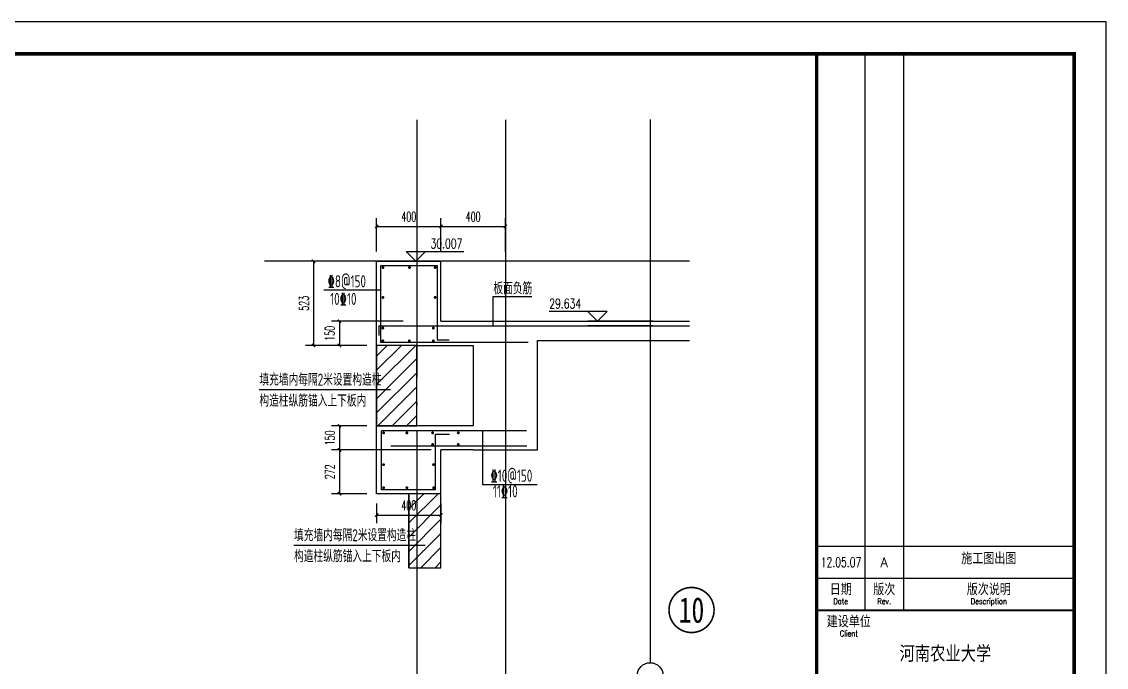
# Model space of a CAD drawing. Extents: x 0 to 125661, y -104936 to 8656.
# Drawn here: x 33812 to 40551, y -4013 to 0 of the extents above; entities that cross this region are included whole.
import ezdxf
from ezdxf.enums import TextEntityAlignment as Align

# ---------------------------------------------------------------- set-up
doc = ezdxf.new("R2010")
doc.units = 0
doc.header["$LTSCALE"] = 800
doc.header["$MEASUREMENT"] = 0
doc.linetypes.add('DOTE', pattern=[2.42, 2, -0.2, 0.02, -0.2])
doc.layers.get('0').update_dxf_attribs({"linetype": 'CONTINUOUS'})
doc.layers.get('Defpoints').update_dxf_attribs({"color": 1, "linetype": 'CONTINUOUS'})
for name, color, linetype in [('3-ban', 84, 'CONTINUOUS'), ('AXIS', 3, 'CONTINUOUS'), ('AXIS_TEXT', 7, 'CONTINUOUS'), ('DIM_ELEV', 3, 'CONTINUOUS'), ('DIM_IDEN', 3, 'CONTINUOUS'), ('DOTE', 28, 'CONTINUOUS'), ('PUB_HATCH', 8, 'CONTINUOUS'), ('PUB_TEXT', 7, 'CONTINUOUS'), ('R', 1, 'CONTINUOUS'), ('WALL', 50, 'CONTINUOUS'), ('图框', 107, 'CONTINUOUS')]:
    doc.layers.add(name, color=color, linetype=linetype)
doc.styles.add('_TCH_DIM', font='SIMPLEX', dxfattribs={"bigfont": 'GBCBIG'})
doc.styles.add('COMPLEX', font='COMPLEX')
doc.styles.add('DIM_FONT', font='SIMPLEX.shx', dxfattribs={"width": 0.6})
doc.styles.add('ht', font='SIMHEI.TTF')
doc.styles.add('TKZ1_tjhts.shx', font='tjromant.shx', dxfattribs={"bigfont": 'tjhts.shx'})
doc.styles.add('TKZ2_tjkts.shx', font='tjromant.shx', dxfattribs={"bigfont": 'tjkts.shx'})
doc.styles.add('TSSD_Rein', font='tssdeng.shx', dxfattribs={"width": 0.7, "bigfont": 'hztxt.shx'})
doc.dimstyles.new('DIMN20', dxfattribs={"dimscale": 0.2, "dimtxt": 300, "dimasz": 100, "dimexe": 250, "dimexo": 300, "dimgap": 150, "dimtad": 1, "dimdec": 0, "dimzin": 0, "dimdsep": 46, "dimtxsty": 'DIM_FONT', "dimblk": 'ARCHTICK', "dimcen": 0.09, "dimclrt": 7, "dimazin": 2, "dimtfac": 1, "dimtdec": 0, "dimtix": 1, "dimtmove": 2, "dimatfit": 3, "dimfxl": 0, "dimtolj": 1, "dimtzin": 0, "dimarcsym": 0})

# ---------------------------------------------------------------- blocks, each defined once
blk = doc.blocks.new('TJAD_TK_A1')
for p, q in [((1266.38, 940.45), (1266.38, 767.45)), ((1278.38, 940.45), (1278.38, 767.45)), ((1251.38, 777.45), (1263.38, 777.45)), ((1251.38, 777.45), (1331.38, 777.45)), ((1251.38, 767.45), (1331.38, 767.45))]:
    blk.add_line(p, q)
for points, const_width in [([(1251.38, 940.45), (1251.38, 366.45)], 1), ([(1251.38, 767.45), (1331.38, 767.45)], 0.6)]:
    blk.add_lwpolyline(points, dxfattribs=dict(const_width=const_width))
at = {"layer": '图框'}
for p, q in [((1341.38, 950.45), (500.38, 950.45)), ((1341.38, 356.45), (1341.38, 950.45)), ((1251.38, 787.45), (1331.38, 787.45))]:
    blk.add_line(p, q, dxfattribs=at)
at = {"layer": '图框', "const_width": 1.2}
blk.add_lwpolyline([(1331.38, 940.45), (525.38, 940.45), (525.38, 366.45), (1331.38, 366.45)], close=True, dxfattribs=at)
at = {"style": 'TKZ2_tjkts.shx'}
for s, p in [('日期', (1258.88, 774)), ('版次', (1272.38, 774)), ('版次说明', (1304.88, 774)), ('建设单位', (1261.38, 764))]:
    blk.add_text(s, height=3.6, dxfattribs=at).set_placement(p, align=Align.MIDDLE_CENTER)
at = {"style": 'TKZ2_tjkts.shx', "width": 0.8}
for s, p in [('Date', (1258.88, 770.3)), ('Rev.', (1272.38, 770.3)), ('Description', (1304.88, 770.3)), ('Client', (1261.38, 760.3))]:
    blk.add_text(s, height=1.8, dxfattribs=at).set_placement(p, align=Align.MIDDLE_CENTER)
blk = doc.blocks.new('_AXISO')
blk.add_circle((0, 0), 0.5)
at = {"layer": 'AXIS_TEXT', "style": 'COMPLEX', "width": 1.041667}
blk.add_attdef('A', text='', height=0.56, dxfattribs=at).set_placement((-0.25, -0.28), (0.25, -0.28), align=Align.FIT)
blk = doc.blocks.new('_ArchTick')
at = {"color": 0, "linetype": 'ByBlock', "const_width": 0.4}
blk.add_lwpolyline([(-0.5, -0.5), (0.5, 0.5)], dxfattribs=at)
blk = doc.blocks.new('*D49')
at = {"layer": '3-ban', "color": 0, "lineweight": -2}
for p, q in [((36016.8, -1429.6), (36016.8, -1222.2)), ((36016.8, -1272.2), (36416.8, -1272.2)), ((36416.8, -1429.6), (36416.8, -1222.2))]:
    blk.add_line(p, q, dxfattribs=at)
at = {"layer": 'Defpoints', "color": 0}
for p in [(36416.8, -1272.2), (36016.8, -1489.6), (36416.8, -1489.6)]:
    blk.add_point(p, dxfattribs=at)
at = {"layer": '3-ban', "color": 0, "lineweight": -2, "xscale": 20, "yscale": 20, "zscale": 20, "rotation": 180}
blk.add_blockref('_ArchTick', (36016.8, -1272.2), dxfattribs=at)
at = {"layer": '3-ban', "color": 0, "lineweight": -2, "xscale": 20, "yscale": 20, "zscale": 20}
blk.add_blockref('_ArchTick', (36416.8, -1272.2), dxfattribs=at)
at = {"layer": '3-ban', "color": 7, "insert": (36216.8, -1212.2), "char_height": 60, "attachment_point": 5, "style": 'DIM_FONT'}
blk.add_mtext('\\A1;400', dxfattribs=at)
blk = doc.blocks.new('*D50')
at = {"layer": '3-ban', "color": 0, "lineweight": -2}
for p, q in [((35956.8, -1489.6), (35575, -1489.6)), ((35625, -1489.6), (35625, -2012.4)), ((35956.8, -2012.4), (35575, -2012.4))]:
    blk.add_line(p, q, dxfattribs=at)
at = {"layer": 'Defpoints', "color": 0}
for p in [(36016.8, -1489.6), (35625, -2012.4), (36016.8, -2012.4)]:
    blk.add_point(p, dxfattribs=at)
at = {"layer": '3-ban', "color": 0, "lineweight": -2, "xscale": 20, "yscale": 20, "zscale": 20}
for p, rotation in [((35625, -1489.6), 90), ((35625, -2012.4), 270)]:
    blk.add_blockref('_ArchTick', p, dxfattribs=dict(at, rotation=rotation))
at = {"layer": '3-ban', "color": 7, "insert": (35565, -1751), "char_height": 60, "attachment_point": 5, "rotation": 90, "style": 'DIM_FONT'}
blk.add_mtext('\\A1;523', dxfattribs=at)
blk = doc.blocks.new('*D51')
at = {"layer": '3-ban', "color": 0, "lineweight": -2}
for p, q in [((35956.8, -2512.4), (35736.2, -2512.4)), ((35786.2, -2512.4), (35786.2, -2662.4)), ((36356.8, -2662.4), (35736.2, -2662.4))]:
    blk.add_line(p, q, dxfattribs=at)
at = {"layer": 'Defpoints', "color": 0}
for p in [(36016.8, -2512.4), (35786.2, -2662.4), (36416.8, -2662.4)]:
    blk.add_point(p, dxfattribs=at)
at = {"layer": '3-ban', "color": 0, "lineweight": -2, "xscale": 20, "yscale": 20, "zscale": 20}
for p, rotation in [((35786.2, -2512.4), 90), ((35786.2, -2662.4), 270)]:
    blk.add_blockref('_ArchTick', p, dxfattribs=dict(at, rotation=rotation))
at = {"layer": '3-ban', "color": 7, "insert": (35726.2, -2587.4), "char_height": 60, "attachment_point": 5, "rotation": 90, "style": 'DIM_FONT'}
blk.add_mtext('\\A1;150', dxfattribs=at)
blk = doc.blocks.new('*D52')
at = {"layer": '3-ban', "color": 0, "lineweight": -2}
for p, q in [((36356.8, -2662.4), (35736.2, -2662.4)), ((35786.2, -2662.4), (35786.2, -2934.2)), ((35956.8, -2934.2), (35736.2, -2934.2))]:
    blk.add_line(p, q, dxfattribs=at)
at = {"layer": 'Defpoints', "color": 0}
for p in [(36416.8, -2662.4), (35786.2, -2934.2), (36016.8, -2934.2)]:
    blk.add_point(p, dxfattribs=at)
at = {"layer": '3-ban', "color": 0, "lineweight": -2, "xscale": 20, "yscale": 20, "zscale": 20}
for p, rotation in [((35786.2, -2662.4), 90), ((35786.2, -2934.2), 270)]:
    blk.add_blockref('_ArchTick', p, dxfattribs=dict(at, rotation=rotation))
at = {"layer": '3-ban', "color": 7, "insert": (35726.2, -2798.3), "char_height": 60, "attachment_point": 5, "rotation": 90, "style": 'DIM_FONT'}
blk.add_mtext('\\A1;272', dxfattribs=at)
blk = doc.blocks.new('*D53')
at = {"layer": '3-ban', "color": 0, "lineweight": -2}
for p, q in [((36016.8, -2994.2), (36016.8, -3117)), ((36416.8, -2994.2), (36416.8, -3117)), ((36016.8, -3067), (36416.8, -3067))]:
    blk.add_line(p, q, dxfattribs=at)
at = {"layer": 'Defpoints', "color": 0}
for p in [(36016.8, -2934.2), (36416.8, -2934.2), (36416.8, -3067)]:
    blk.add_point(p, dxfattribs=at)
at = {"layer": '3-ban', "color": 0, "lineweight": -2, "xscale": 20, "yscale": 20, "zscale": 20, "rotation": 180}
blk.add_blockref('_ArchTick', (36016.8, -3067), dxfattribs=at)
at = {"layer": '3-ban', "color": 0, "lineweight": -2, "xscale": 20, "yscale": 20, "zscale": 20}
blk.add_blockref('_ArchTick', (36416.8, -3067), dxfattribs=at)
at = {"layer": '3-ban', "color": 7, "insert": (36216.8, -3007), "char_height": 60, "attachment_point": 5, "style": 'DIM_FONT'}
blk.add_mtext('\\A1;400', dxfattribs=at)
blk = doc.blocks.new('*D54')
at = {"layer": '3-ban', "color": 0, "lineweight": -2}
for p, q in [((36416.8, -1429.6), (36416.8, -1222.2)), ((36416.8, -1272.2), (36816.8, -1272.2)), ((36816.8, -1429.6), (36816.8, -1222.2))]:
    blk.add_line(p, q, dxfattribs=at)
at = {"layer": 'Defpoints', "color": 0}
for p in [(36816.8, -1272.2), (36416.8, -1489.6), (36816.8, -1489.6)]:
    blk.add_point(p, dxfattribs=at)
at = {"layer": '3-ban', "color": 0, "lineweight": -2, "xscale": 20, "yscale": 20, "zscale": 20, "rotation": 180}
blk.add_blockref('_ArchTick', (36416.8, -1272.2), dxfattribs=at)
at = {"layer": '3-ban', "color": 0, "lineweight": -2, "xscale": 20, "yscale": 20, "zscale": 20}
blk.add_blockref('_ArchTick', (36816.8, -1272.2), dxfattribs=at)
at = {"layer": '3-ban', "color": 7, "insert": (36616.8, -1212.2), "char_height": 60, "attachment_point": 5, "style": 'DIM_FONT'}
blk.add_mtext('\\A1;400', dxfattribs=at)
blk = doc.blocks.new('*D55')
at = {"layer": '3-ban', "color": 0, "lineweight": -2}
for p, q in [((36182.4, -1862.4), (35735.8, -1862.4)), ((35785.8, -1862.4), (35785.8, -2012.4)), ((35956.8, -2012.4), (35735.8, -2012.4))]:
    blk.add_line(p, q, dxfattribs=at)
at = {"layer": 'Defpoints', "color": 0}
for p in [(36242.4, -1862.4), (35785.8, -2012.4), (36016.8, -2012.4)]:
    blk.add_point(p, dxfattribs=at)
at = {"layer": '3-ban', "color": 0, "lineweight": -2, "xscale": 20, "yscale": 20, "zscale": 20}
for p, rotation in [((35785.8, -1862.4), 90), ((35785.8, -2012.4), 270)]:
    blk.add_blockref('_ArchTick', p, dxfattribs=dict(at, rotation=rotation))
at = {"layer": '3-ban', "color": 7, "insert": (35725.8, -1937.4), "char_height": 60, "attachment_point": 5, "rotation": 90, "style": 'DIM_FONT'}
blk.add_mtext('\\A1;150', dxfattribs=at)

msp = doc.modelspace()

# ---------------------------------------------------------------- hatches: boundary and pattern name
at = {"layer": 'PUB_HATCH'}
h = msp.add_hatch(dxfattribs=at)
h.set_pattern_fill('ANSI31', color=8, scale=500, style=0)
h.paths.add_polyline_path([(36016.8, -2512.4), (36266.8, -2512.4), (36266.8, -2012.4), (36016.8, -2012.4)])
h = msp.add_hatch(dxfattribs=at)
h.set_pattern_fill('ANSI31', color=8, scale=500, style=0)
h.paths.add_polyline_path([(36216.8, -3394.5), (36416.8, -3394.5), (36416.8, -2934.2), (36216.8, -2934.2)])

# ---------------------------------------------------------------- linework, layer by layer
at = {"layer": '3-ban'}
for p, q in [((36043, -1669.2), (35689.1, -1669.2)), ((36741.9, -1890.5), (36741.9, -1708.5)), ((36741.9, -1708.5), (36981.4, -1708.5)), ((36016.8, -2512.4), (36016.8, -2012.4)), ((36266.8, -2512.4), (36266.8, -2012.4)), ((36102.7, -2289.4), (35288.1, -2289.4)), ((36675.8, -2543.6), (36675.8, -2877.6)), ((36675.8, -2877.6), (37014.3, -2877.6)), ((36216.8, -3394.5), (36216.8, -2934.2)), ((36416.8, -3394.5), (36416.8, -2934.2)), ((36317.8, -3256.2), (35503.3, -3256.2)), ((36216.8, -3394.5), (36416.8, -3394.5))]:
    msp.add_line(p, q, dxfattribs=at)
for points in [[(36016.8, -2512.4), (36266.8, -2512.4), (36266.8, -2012.4), (36016.8, -2012.4)], [(36216.8, -3394.5), (36416.8, -3394.5), (36416.8, -2934.2), (36216.8, -2934.2)]]:
    msp.add_lwpolyline(points, close=True, dxfattribs=at)
at = {"layer": 'AXIS'}
msp.add_line((37716.4, -3378.5), (37716.4, -3984.6), dxfattribs=at)
at = {"layer": 'Defpoints', "color": 6, "linetype": 'DOTE'}
msp.add_line((36266.8, -609.5), (36266.8, -8816), dxfattribs=at)
at = {"layer": 'DIM_ELEV'}
for p, q in [((36259.8, -1489.6), (36199.8, -1429.6)), ((36199.8, -1429.6), (36559.8, -1429.6)), ((36259.8, -1489.6), (36319.8, -1429.6)), ((37449.5, -1802.4), (37089.5, -1802.4)), ((37389.5, -1862.4), (37329.5, -1802.4)), ((37389.5, -1862.4), (37449.5, -1802.4)), ((37733.9, -1862.4), (37329.5, -1862.4)), ((37733.9, -1890.5), (37329.5, -1890.5))]:
    msp.add_line(p, q, dxfattribs=at)
at = {"layer": 'DIM_IDEN', "color": 0, "const_width": 10}
msp.add_lwpolyline([(38113.6, -3657.1, 1), (37833.6, -3657.1, 1)], format="xyb", close=True, dxfattribs=at)
at = {"layer": 'DOTE'}
for p, q in [((36816.8, -609.5), (36816.8, -8816)), ((37716.4, -608.3), (37716.4, -3394.5)), ((37961.3, -1489.6), (35320.6, -1489.6))]:
    msp.add_line(p, q, dxfattribs=at)
at = {"layer": 'R'}
for p, q in [((36043, -1994.9), (36043, -1515.3)), ((36043, -1515.3), (36393.7, -1515.3)), ((36393.7, -1515.3), (36393.7, -1977.6)), ((36030.5, -1890.5), (37961.3, -1890.5)), ((36030.5, -1890.5), (36030.5, -1951.5)), ((36958.7, -1994.9), (36043, -1994.9)), ((36393.7, -1977.6), (36467, -1977.6)), ((36948.3, -2543.6), (36048, -2543.6)), ((36048, -2910.2), (36048, -2543.6)), ((36383.2, -2910.2), (36383.2, -2564.9)), ((36383.2, -2564.9), (36468.7, -2564.9)), ((36950.5, -2638.1), (36104.3, -2638.1)), ((36383.2, -2910.2), (36048, -2910.2))]:
    msp.add_line(p, q, dxfattribs=at)
at = {"layer": 'R', "const_width": 9}
for points in [[(36061.1, -1528.1, -1), (36052.1, -1528.1, -1)], [(36225.9, -1528.1, -1), (36216.9, -1528.1, -1)], [(36385.1, -1528.1, -1), (36376.1, -1528.1, -1)], [(36061.1, -1714.1, -1), (36052.1, -1714.1, -1)], [(36385.1, -1714.1, -1), (36376.1, -1714.1, -1)], [(36060.1, -1904.8, -1), (36051.1, -1904.8, -1)], [(36373.7, -1904.8, -1), (36364.7, -1904.8, -1)], [(36060.1, -1984.3, -1), (36051.1, -1984.3, -1)], [(36224.9, -1984.3, -1), (36215.9, -1984.3, -1)], [(36373.7, -1984.3, -1), (36364.7, -1984.3, -1)], [(36064.6, -2556, -1), (36055.6, -2556, -1)], [(36209.5, -2556, -1), (36200.5, -2556, -1)], [(36369.2, -2556, -1), (36360.2, -2556, -1)], [(36528.7, -2556, -1), (36519.7, -2556, -1)], [(36369.2, -2628.6, -1), (36360.2, -2628.6, -1)], [(36528.7, -2628.6, -1), (36519.7, -2628.6, -1)], [(36064.6, -2753.4, -1), (36055.6, -2753.4, -1)], [(36375.1, -2753.4, -1), (36366.1, -2753.4, -1)], [(36064.6, -2897.3, -1), (36055.6, -2897.3, -1)], [(36209.5, -2897.3, -1), (36200.5, -2897.3, -1)], [(36375.9, -2897.3, -1), (36366.9, -2897.3, -1)]]:
    msp.add_lwpolyline(points, format="xyb", close=True, dxfattribs=at)
at = {"layer": 'WALL'}
for p, q in [((36016.8, -1489.6), (36416.8, -1489.6)), ((36016.8, -2012.4), (36016.8, -1489.6)), ((36416.8, -1862.4), (36416.8, -1489.6)), ((36416.8, -1862.4), (37961.3, -1862.4)), ((36266.8, -2012.4), (36016.8, -2012.4)), ((36266.8, -2012.4), (36616.8, -2012.4)), ((37016.8, -1982.4), (37961.3, -1982.4)), ((36016.8, -2934.2), (36016.8, -2512.4)), ((36616.8, -2512.4), (36016.8, -2512.4)), ((36416.8, -2934.2), (36416.8, -2662.4)), ((36616.8, -2662.4), (36416.8, -2662.4)), ((36416.8, -2934.2), (36016.8, -2934.2))]:
    msp.add_line(p, q, dxfattribs=at)
for points in [[(36616.8, -2662.4), (37016.8, -2662.4), (37016.8, -1982.4)], [(36616.8, -2012.4), (36616.8, -2512.4)]]:
    msp.add_lwpolyline(points, dxfattribs=at)

# ---------------------------------------------------------------- block references
at = {"layer": 'AXIS', "xscale": 160, "yscale": 160, "zscale": 160}
msp.add_blockref('_AXISO', (37716.4, -4064.6), dxfattribs=at)
at = {"layer": '图框', "xscale": 20, "yscale": 20, "zscale": 20}
msp.add_blockref('TJAD_TK_A1', (13723.2, -19009), dxfattribs=at)

# ---------------------------------------------------------------- texts
at = {"layer": '3-ban', "style": 'TSSD_Rein', "width": 0.7}
for s, p in [('%%1328@150', (35831.6, -1613.3)), ('板面负筋', (36863.3, -1653.8)), ('10%%13210', (35809.9, -1723.2)), ('%%13210@150', (36854.4, -2821.8)), ('11%%13210', (36816, -2919.5))]:
    msp.add_text(s, height=75, dxfattribs=at).set_placement(p, align=Align.MIDDLE)
for s, p in [('填充墙内每隔2米设置构造柱', (35288.5, -2262.9)), ('构造柱纵筋锚入上下板内', (35288.5, -2393.4)), ('填充墙内每隔2米设置构造柱', (35503.7, -3229.7)), ('构造柱纵筋锚入上下板内', (35503.7, -3360.2))]:
    msp.add_text(s, height=75, dxfattribs=at).set_placement(p)
at = {"layer": 'AXIS_TEXT', "color": 0, "style": 'ht', "width": 0.691406}
msp.add_text('10', height=158.39, dxfattribs=at).set_placement((37894.4, -3736.3), (38052.7, -3736.3), align=Align.FIT)
at = {"layer": 'PUB_TEXT', "style": '_TCH_DIM', "width": 0.705882}
for s, p in [('30.007', (36351.8, -1409.6)), ('29.634', (37089.5, -1782.4))]:
    msp.add_text(s, height=59.5, dxfattribs=at).set_placement(p)
at = {"layer": '图框', "color": 3, "style": 'TKZ1_tjhts.shx'}
for s, height, p in [('施工图出图', 72, (39820.8, -3336.8)), ('A', 60, (39170.8, -3360)), ('河南农业大学', 100, (39550.8, -3930))]:
    msp.add_text(s, height=height, dxfattribs=at).set_placement(p, align=Align.MIDDLE_CENTER)
at = {"layer": '图框', "color": 3, "style": 'TKZ1_tjhts.shx', "width": 0.7}
msp.add_text('12.05.07', height=60, dxfattribs=at).set_placement((38902.4, -3360), align=Align.MIDDLE_CENTER)

# ---------------------------------------------------------------- dimensions: what is measured, and where the dimension line sits
at = {"layer": '3-ban'}
for base, p1, p2, picture, middle in [((36416.8, -1272.2), (36016.8, -1489.6), (36416.8, -1489.6), '*D49', (36216.8, -1212.2)), ((36816.8, -1272.2), (36416.8, -1489.6), (36816.8, -1489.6), '*D54', (36616.8, -1212.2)), ((36416.8, -3067), (36016.8, -2934.2), (36416.8, -2934.2), '*D53', (36216.8, -3007))]:
    dim = msp.add_linear_dim(base=base, p1=p1, p2=p2, dimstyle='DIMN20', dxfattribs=at)
    dim.commit()
    dim.dimension.update_dxf_attribs({"geometry": picture, "text_midpoint": middle})
for base, p1, p2, picture, middle in [((35625, -2012.4), (36016.8, -1489.6), (36016.8, -2012.4), '*D50', (35565, -1751)), ((35785.8, -2012.4), (36242.4, -1862.4), (36016.8, -2012.4), '*D55', (35725.8, -1937.4)), ((35786.2, -2662.4), (36016.8, -2512.4), (36416.8, -2662.4), '*D51', (35726.2, -2587.4)), ((35786.2, -2934.2), (36416.8, -2662.4), (36016.8, -2934.2), '*D52', (35726.2, -2798.3))]:
    dim = msp.add_linear_dim(base=base, p1=p1, p2=p2, angle=90, dimstyle='DIMN20', dxfattribs=at)
    dim.commit()
    dim.dimension.update_dxf_attribs({"geometry": picture, "text_midpoint": middle})

doc.saveas('drawing.dxf')
